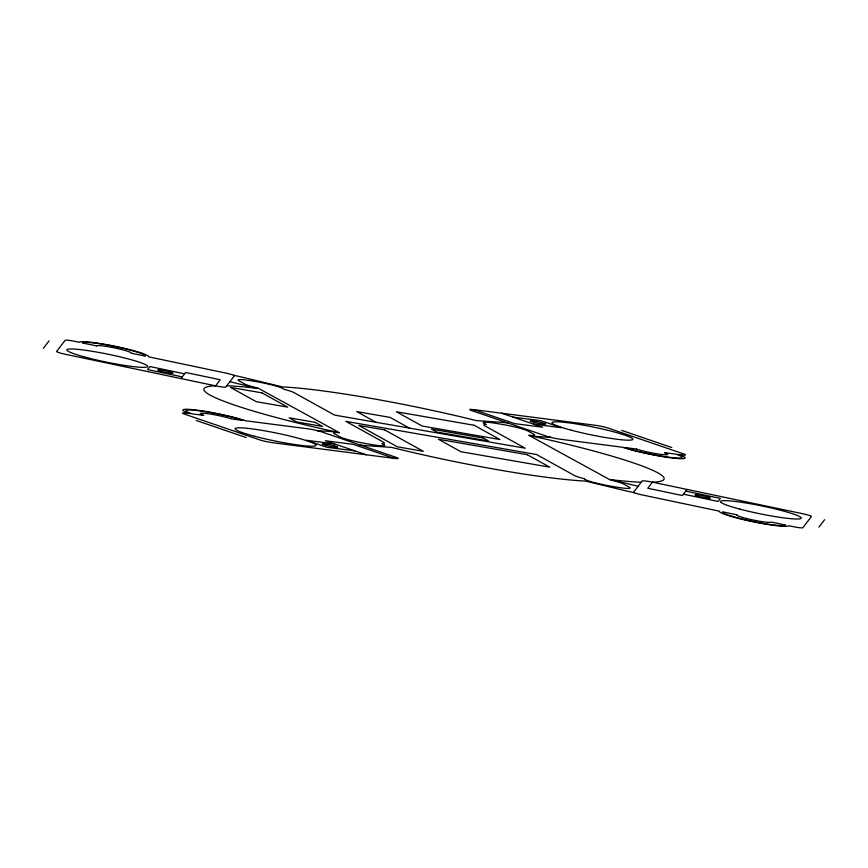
<?xml version="1.0" encoding="UTF-8"?>
<svg xmlns="http://www.w3.org/2000/svg" width="868" height="868" viewBox="0 0 868 868"><rect width="100%" height="100%" fill="white"/><g stroke="black" fill="none" stroke-linecap="round" stroke-linejoin="round"><path stroke-width="1.3" d="M43.4 348.296L49.085 340.853M180.945 378.556L185.6 372.47L220.212 379.739L215.557 385.837L65.567 354.328A9.83 0.955 11.6 0 1 56.604 351.453L65.133 340.289A9.83 0.955 11.6 0 1 75.397 341.471L79.248 342.274A35.404 3.45 11.6 0 1 116.182 346.495A35.404 3.45 11.6 0 1 148.471 356.813L225.387 372.98A9.83 0.955 11.6 0 1 234.36 375.844L225.821 387.009A9.83 0.955 11.6 0 1 215.557 385.837M652.443 482.163A9.83 0.955 11.6 0 0 642.179 480.991L633.64 492.156A9.83 0.955 11.6 0 0 642.613 495.02L719.529 511.187A35.404 3.45 11.6 0 0 751.818 521.505A35.404 3.45 11.6 0 0 788.752 525.726L792.603 526.529A9.83 0.955 11.6 0 0 802.867 527.711L811.396 516.547A9.83 0.955 11.6 0 0 802.433 513.672L652.443 482.163L647.788 488.261L682.4 495.53L687.055 489.444M818.915 527.147L824.6 519.704M215.373 385.793L213.116 385.902A159.332 15.548 11.6 0 0 330.567 430.745L335.612 431.852L317.243 430.593L317.894 430.756M652.627 482.207L654.884 482.098A159.332 15.548 11.6 0 0 537.433 437.255L532.388 436.148L550.757 437.407L550.106 437.244M226.743 385.804L229.543 385.902A159.332 15.548 11.6 0 1 253.185 387.855L257.036 388.3L229.857 381.725M641.257 482.196L638.457 482.098A159.332 15.548 11.6 0 1 614.815 480.145L610.963 479.7L638.143 486.275M473.733 409.62L595.112 425.266A9.83 0.955 11.6 0 1 608.577 428.217L683.615 453.91A9.83 0.955 11.6 0 1 681.521 454.854L678.407 454.452A35.404 3.45 11.6 0 1 670.866 457.848A35.404 3.45 11.6 0 1 622.389 447.226L560.142 439.197A9.83 0.955 11.6 0 1 546.677 436.257L471.628 410.564A9.83 0.955 11.6 0 1 473.733 409.62L514.659 423.627L542.674 427.24L501.737 413.233M513.107 417.117L541.122 420.73L561.585 427.74L533.57 424.126M334.43 443.874L306.415 440.26L326.878 447.27L354.893 450.883M394.267 458.38L272.888 442.734A9.83 0.955 11.6 0 1 259.423 439.783L184.385 414.09A9.83 0.955 11.6 0 1 186.479 413.146L189.593 413.548A35.404 3.45 11.6 0 1 197.134 410.152A35.404 3.45 11.6 0 1 245.611 420.774L307.858 428.803A9.83 0.955 11.6 0 1 321.323 431.743L396.372 457.436A9.83 0.955 11.6 0 1 394.267 458.38L353.341 444.373L325.326 440.76L366.263 454.767M184.569 373.826L149.958 366.556L147.625 369.594L182.237 376.875M685.763 491.125L720.375 498.406L718.042 501.444L683.431 494.174M621.748 430.409L671.767 447.53M196.233 420.47L246.252 437.591M634.399 492.764L633.39 492.503A35.404 3.45 11.6 0 1 623.441 490.257L585.52 481.089L578.717 480.677A159.332 15.548 11.6 0 1 402.448 450.036L391.62 447.389L367.229 445.729A35.404 3.45 11.6 0 1 359.981 444.98M233.601 375.236L234.61 375.497A35.404 3.45 11.6 0 1 244.559 377.743L282.48 386.911L289.283 387.323A159.332 15.548 11.6 0 1 465.552 417.964L476.38 420.611L500.771 422.271A35.404 3.45 11.6 0 1 508.019 423.02M409.349 428.087L390.047 417.389L356.726 411.595L376.028 422.293M584.544 478.778L584.522 478.908A20.854 2.04 11.6 0 0 611.517 486.286L616.313 487.1A20.854 2.04 11.6 0 0 629.365 487.208L623.582 483.997A20.854 2.04 11.6 0 0 610.128 479.863L528.775 435.259L529.827 435.356A20.854 2.04 11.6 0 0 533.82 434.26L528.037 431.049A20.854 2.04 11.6 0 0 502.246 424.409L497.418 423.584A20.854 2.04 11.6 0 0 485.679 424.17L486.308 424.474A20.854 2.04 11.6 0 0 484.583 425.7L525.227 448.224L334.549 415.088L293.905 392.564A20.854 2.04 11.6 0 0 284.14 389.331L283.445 389.027A20.854 2.04 11.6 0 0 257.894 381.953L253.337 381.15A20.854 2.04 11.6 0 0 238.874 380.792L244.667 384.003A20.854 2.04 11.6 0 0 258.111 388.137L339.464 432.741L338.411 432.644A20.854 2.04 11.6 0 0 334.419 433.75L340.213 436.951A20.854 2.04 11.6 0 0 364.549 443.342L369.139 444.166A20.854 2.04 11.6 0 0 382.072 443.732L381.931 443.537A20.854 2.04 11.6 0 0 383.656 442.3L345.92 421.381L536.587 454.528L574.334 475.447A20.854 2.04 11.6 0 0 584.099 478.669L584.544 478.778M636.396 449.038L624.873 447.552A32.257 3.146 11.6 0 0 669.044 457.23A32.257 3.146 11.6 0 0 675.922 454.138L664.4 452.651A17.707 1.725 11.6 0 1 660.635 454.344A17.707 1.725 11.6 0 1 636.396 449.038M203.6 415.349L192.078 413.862A32.257 3.146 11.6 0 1 198.956 410.77A32.257 3.146 11.6 0 1 243.127 420.448L231.604 418.962A17.707 1.725 11.6 0 0 207.365 413.656A17.707 1.725 11.6 0 0 203.6 415.349M474.167 425.277L396.416 411.768L422.152 426.025L499.903 439.534L474.167 425.277M261.973 392.879L230.497 387.41L256.234 401.678L287.699 407.146L261.973 392.879M483.292 438.08L431.461 429.074L436.821 432.047L488.651 441.053L483.292 438.08M384.708 429.92L358.788 425.418L397.392 446.814L423.313 451.317L384.708 429.92M527.245 454.691L438.394 439.251L460.908 451.729L549.769 467.168L527.245 454.691M315.051 422.304L289.131 417.801L296.639 421.956L322.56 426.459L315.051 422.304M96.554 345.909L82.319 342.925A32.257 3.146 11.6 0 1 115.976 346.766A32.257 3.146 11.6 0 1 145.39 356.173L131.166 353.178A17.707 1.725 11.6 0 0 115.021 348.025A17.707 1.725 11.6 0 0 96.554 345.909M736.834 514.822L722.61 511.827A32.257 3.146 11.6 0 0 752.024 521.234A32.257 3.146 11.6 0 0 785.681 525.075L771.446 522.091A17.707 1.725 11.6 0 1 752.979 519.975A17.707 1.725 11.6 0 1 736.834 514.822M698.382 496.225A7.866 0.77 11.6 0 0 710.36 498.069A7.866 0.77 11.6 0 0 699.272 495.053A7.866 0.77 11.6 0 0 698.382 496.225M739.688 509.06A41.306 4.036 11.6 0 0 801.197 518.142A41.306 4.036 11.6 0 0 741.326 502.268A41.306 4.036 11.6 0 0 739.688 509.06M533.744 422.315A7.866 0.77 11.6 0 0 545.668 424.116A7.866 0.77 11.6 0 0 534.493 421.11A7.866 0.77 11.6 0 0 533.744 422.315M571.361 430.224A41.306 4.036 11.6 0 0 632.87 439.306A41.306 4.036 11.6 0 0 572.999 423.432A41.306 4.036 11.6 0 0 571.361 430.224M325.804 445.284A7.866 0.77 11.6 0 0 337.728 447.096A7.866 0.77 11.6 0 0 326.552 444.08A7.866 0.77 11.6 0 0 325.804 445.284M254.53 436.246A41.306 4.036 11.6 0 0 316.05 445.327A41.306 4.036 11.6 0 0 256.179 429.454A41.306 4.036 11.6 0 0 254.53 436.246M161.036 371.33A7.866 0.77 11.6 0 0 173.025 373.164A7.866 0.77 11.6 0 0 161.925 370.159A7.866 0.77 11.6 0 0 161.036 371.33M86.203 357.41A41.306 4.036 11.6 0 0 147.723 366.491A41.306 4.036 11.6 0 0 87.852 350.618A41.306 4.036 11.6 0 0 86.203 357.41"/></g></svg>
